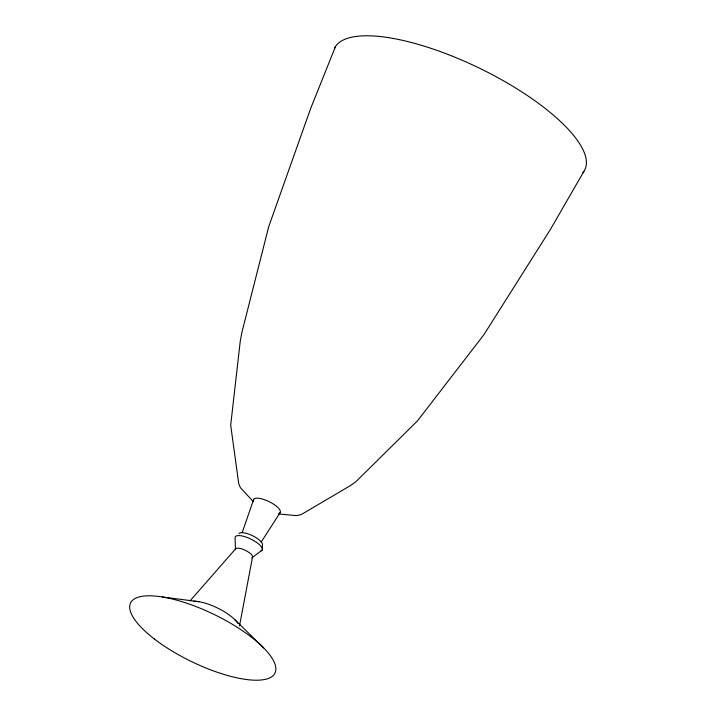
<?xml version="1.0" encoding="UTF-8"?>
<svg xmlns="http://www.w3.org/2000/svg" width="716" height="716" viewBox="0 0 716 716"><rect width="100%" height="100%" fill="white"/><g stroke="black" fill="none" stroke-linecap="round" stroke-linejoin="round"><path stroke-width="1.07" d="M262.325 548.877L262.486 544.241A13.049 4.251 25.9 0 0 251.432 535.201A13.049 4.251 25.9 0 0 238.974 533.662M239.502 625.918L252.623 556.556M242.178 532.641L253.706 499.303M335.5 46.522L310.565 108.725L268.706 226.712L241.847 332.6L240.263 341.085L230.695 425.161L238.714 483.604L240.361 487.605L253.383 501.746M583.907 171.348L550.497 229.308L483.828 334.82L417.491 420.865L356.013 481.573L350.661 485.448L300.81 514.813L296.039 515.583L278.73 513.963M261.125 542.164L280.144 512.593M189.964 600.966L235.564 548.877M252.471 557.37L262.083 550.165M162.335 596.983L198.887 601.691M235.045 619.868L263.658 647.908M334.462 48.393A139.11 45.287 25.9 0 1 484.463 70.651A139.11 45.287 25.9 0 1 582.699 172.95M253.464 500.582A14.803 4.824 25.9 0 1 269.583 501.889A14.803 4.824 25.9 0 1 279.007 513.417M260.937 551.007A14.973 4.878 25.9 0 0 251.405 539.336A14.973 4.878 25.9 0 0 235.099 538.02L235.412 549.691A9.46 3.079 25.9 0 1 245.713 550.523A9.46 3.079 25.9 0 1 251.737 557.898M193.759 601.279A28.64 9.326 25.9 0 1 238.034 623.538M154.477 639.075A80.255 26.125 25.9 0 0 274.443 674.016A80.255 26.125 25.9 0 0 179.465 600.939A80.255 26.125 25.9 0 0 154.477 639.075"/></g></svg>
